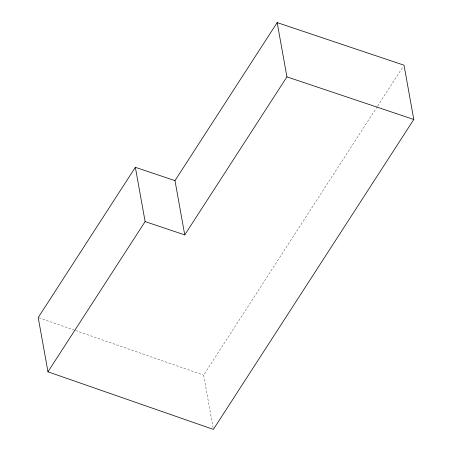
<?xml version="1.0" encoding="UTF-8"?>
<svg xmlns="http://www.w3.org/2000/svg" width="452" height="452" viewBox="0 0 452 452"><rect width="100%" height="100%" fill="white"/><g stroke="black" fill="none" stroke-linecap="round" stroke-linejoin="round"><path stroke-width="0.34" stroke-dasharray="2.26 1.69" d="M213.129 428.027L203.609 375.132L377.2 106.683M377.584 106.09L403.257 66.387M38.878 317.779L74.891 330.316M75.557 330.553L203.609 375.132"/><path stroke-width="0.68" d="M135.357 167.319L38.211 317.547L47.974 371.815L213.372 429.4L413.789 119.469L404.026 65.201L277.172 22.6L174.986 180.63L184.749 234.899L145.12 221.587L135.357 167.319L174.986 180.63M47.974 371.815L145.12 221.587M184.749 234.899L286.935 76.868L277.172 22.6M286.935 76.868L413.789 119.469"/></g></svg>
